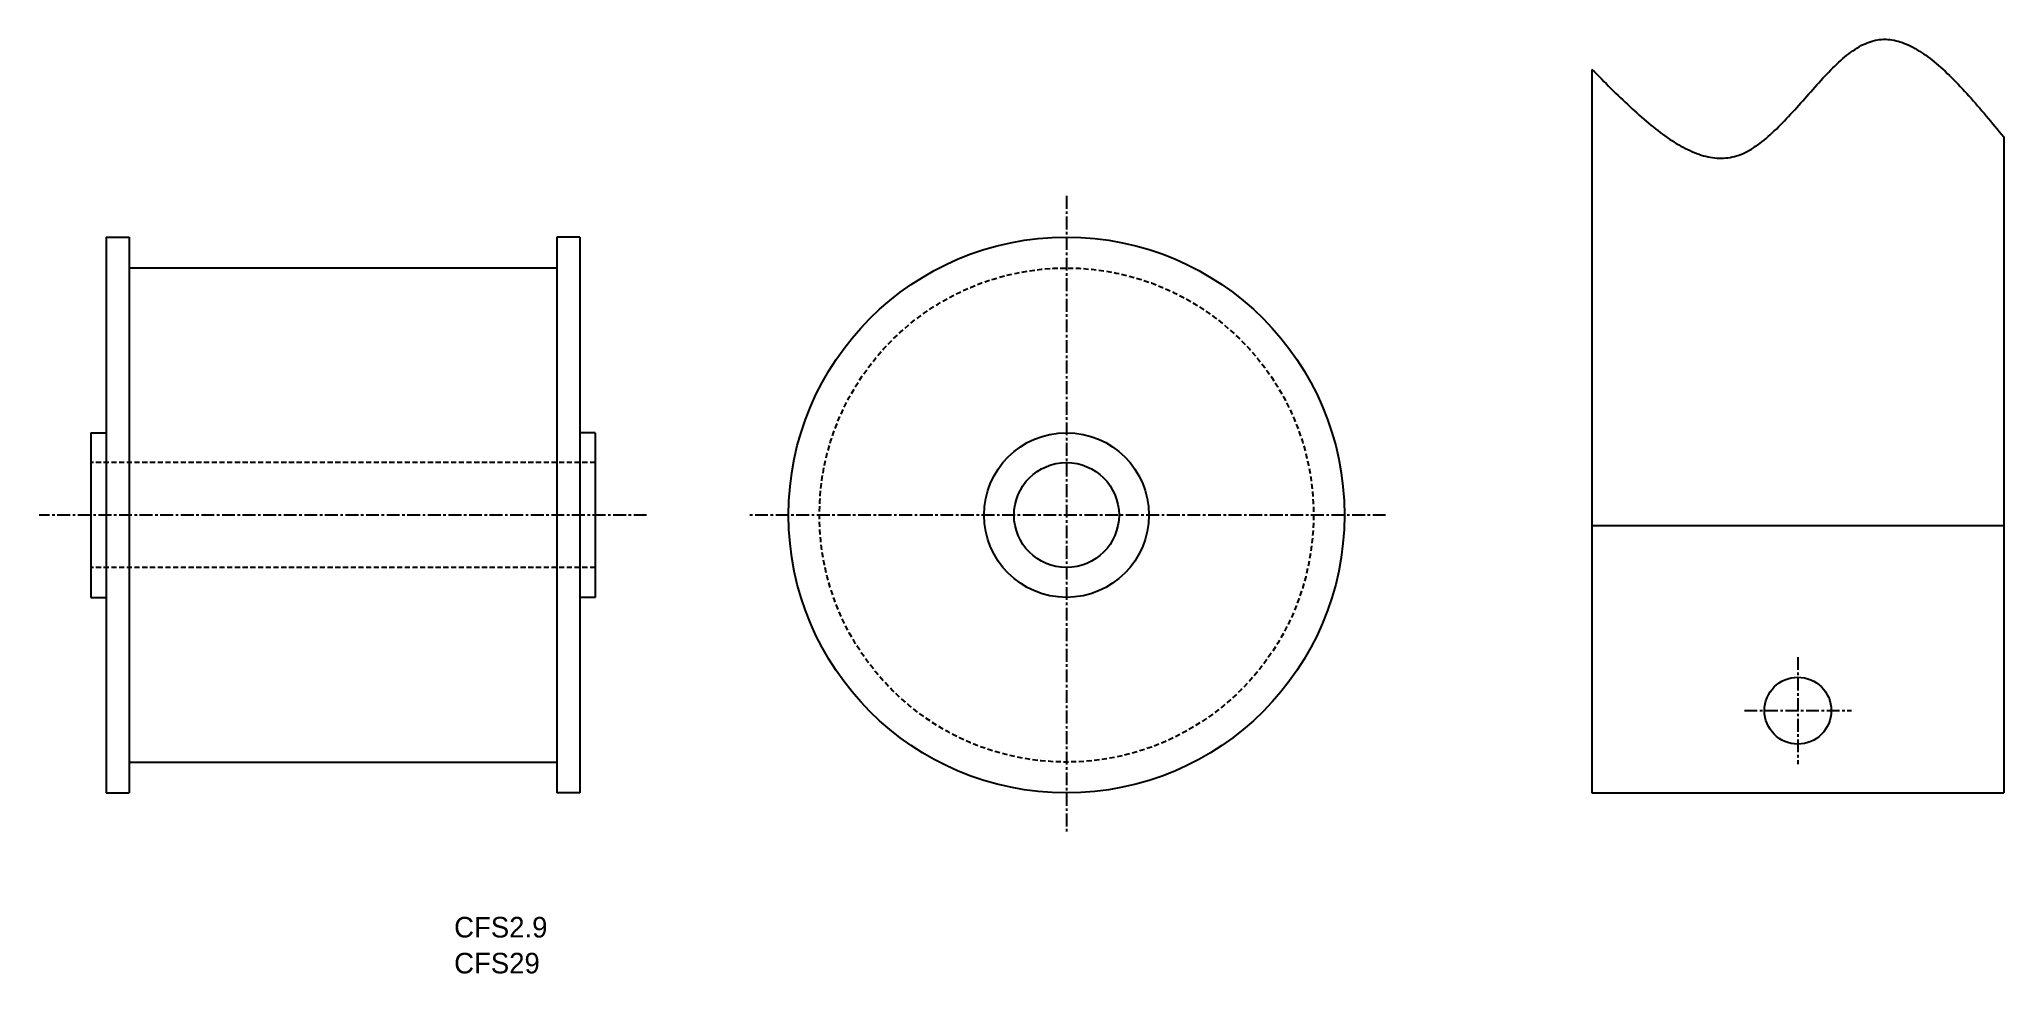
# Model space of a CAD drawing. Extents: x 56 to 247, y 87 to 178.
import ezdxf

# ---------------------------------------------------------------- set-up
doc = ezdxf.new("R2010")
doc.units = 0
doc.linetypes.add('CENTER', pattern=[2, 1.25, -0.25, 0.25, -0.25])
doc.linetypes.add('DASHED', pattern=[0.75, 0.5, -0.25])
doc.layers.get('0').update_dxf_attribs({"linetype": 'CONTINUOUS'})
doc.layers.add('CENTER', color=1, linetype='CENTER')

msp = doc.modelspace()

# ---------------------------------------------------------------- linework, layer by layer
at = {"color": 7, "linetype": 'CONTINUOUS'}
for p, q in [((206.94, 174.83), (206.94, 104.54)), ((246.94, 168.28), (246.94, 104.54)), ((62.6, 158.54), (62.6, 104.54)), ((62.6, 158.54), (64.82, 158.54)), ((64.82, 158.54), (64.82, 104.54)), ((108.6, 158.54), (106.38, 158.54)), ((106.38, 158.54), (106.38, 104.54)), ((108.6, 158.54), (108.6, 104.54)), ((64.82, 155.54), (106.38, 155.54)), ((61.1, 139.54), (61.1, 123.54)), ((61.1, 139.54), (62.6, 139.54)), ((110.1, 139.54), (108.6, 139.54)), ((110.1, 139.54), (110.1, 123.54)), ((206.94, 130.54), (246.94, 130.54)), ((61.1, 123.54), (62.6, 123.54)), ((110.1, 123.54), (108.6, 123.54)), ((64.82, 107.54), (106.38, 107.54)), ((62.6, 104.54), (64.82, 104.54)), ((108.6, 104.54), (106.38, 104.54)), ((206.94, 104.54), (246.94, 104.54))]:
    msp.add_line(p, q, dxfattribs=at)
at = {"color": 3, "linetype": 'DASHED'}
for p, q in [((110.1, 136.64), (61.1, 136.64)), ((110.1, 126.44), (61.1, 126.44))]:
    msp.add_line(p, q, dxfattribs=at)
at = {"color": 7}
msp.add_polyline3d([(206.94, 174.83, 0), (207.17, 174.6, 0), (207.4, 174.37, 0), (207.63, 174.14, 0), (207.86, 173.91, 0), (208.09, 173.67, 0), (208.32, 173.45, 0), (208.55, 173.22, 0), (208.78, 172.99, 0), (209.01, 172.76, 0), (209.23, 172.54, 0), (209.47, 172.31, 0), (209.69, 172.09, 0), (209.92, 171.87, 0), (210.15, 171.65, 0), (210.38, 171.44, 0), (210.61, 171.23, 0), (210.84, 171.01, 0), (211.07, 170.8, 0), (211.29, 170.6, 0), (211.52, 170.39, 0), (211.75, 170.19, 0), (211.98, 170, 0), (212.21, 169.8, 0), (212.43, 169.61, 0), (212.66, 169.43, 0), (212.89, 169.24, 0), (213.11, 169.06, 0), (213.34, 168.89, 0), (213.56, 168.71, 0), (213.79, 168.55, 0), (214.01, 168.39, 0), (214.24, 168.23, 0), (214.46, 168.07, 0), (214.69, 167.93, 0), (214.91, 167.78, 0), (215.13, 167.65, 0), (215.36, 167.51, 0), (215.58, 167.39, 0), (215.8, 167.27, 0), (216.02, 167.15, 0), (216.25, 167.04, 0), (216.47, 166.94, 0), (216.69, 166.84, 0), (216.91, 166.75, 0), (217.13, 166.66, 0), (217.35, 166.59, 0), (217.56, 166.51, 0), (217.78, 166.45, 0), (218, 166.39, 0), (218.22, 166.35, 0), (218.43, 166.3, 0), (218.65, 166.27, 0), (218.87, 166.24, 0), (219.08, 166.22, 0), (219.29, 166.21, 0), (219.51, 166.21, 0), (219.72, 166.22, 0), (219.93, 166.23, 0), (220.15, 166.25, 0), (220.36, 166.29, 0), (220.57, 166.33, 0), (220.78, 166.38, 0), (220.99, 166.44, 0), (221.19, 166.51, 0), (221.4, 166.58, 0), (221.61, 166.67, 0), (221.82, 166.77, 0), (222.02, 166.87, 0), (222.23, 166.98, 0), (222.43, 167.1, 0), (222.64, 167.23, 0), (222.84, 167.36, 0), (223.04, 167.5, 0), (223.25, 167.65, 0), (223.45, 167.81, 0), (223.65, 167.97, 0), (223.85, 168.13, 0), (224.05, 168.31, 0), (224.25, 168.48, 0), (224.45, 168.67, 0), (224.65, 168.85, 0), (224.85, 169.04, 0), (225.05, 169.24, 0), (225.25, 169.44, 0), (225.45, 169.64, 0), (225.65, 169.84, 0), (225.84, 170.05, 0), (226.04, 170.26, 0), (226.24, 170.48, 0), (226.43, 170.69, 0), (226.63, 170.91, 0), (226.83, 171.13, 0), (227.02, 171.35, 0), (227.22, 171.57, 0), (227.41, 171.79, 0), (227.61, 172.01, 0), (227.8, 172.23, 0), (228, 172.45, 0), (228.19, 172.67, 0), (228.39, 172.89, 0), (228.58, 173.11, 0), (228.78, 173.33, 0), (228.97, 173.54, 0), (229.17, 173.75, 0), (229.36, 173.97, 0), (229.56, 174.17, 0), (229.75, 174.38, 0), (229.95, 174.58, 0), (230.14, 174.78, 0), (230.33, 174.97, 0), (230.53, 175.16, 0), (230.72, 175.35, 0), (230.92, 175.53, 0), (231.11, 175.71, 0), (231.31, 175.88, 0), (231.51, 176.05, 0), (231.7, 176.21, 0), (231.9, 176.36, 0), (232.09, 176.51, 0), (232.29, 176.65, 0), (232.49, 176.78, 0), (232.68, 176.91, 0), (232.88, 177.03, 0), (233.07, 177.14, 0), (233.27, 177.24, 0), (233.47, 177.33, 0), (233.67, 177.42, 0), (233.87, 177.49, 0), (234.07, 177.56, 0), (234.27, 177.62, 0), (234.47, 177.67, 0), (234.67, 177.7, 0), (234.87, 177.73, 0), (235.07, 177.75, 0), (235.27, 177.76, 0), (235.47, 177.76, 0), (235.67, 177.75, 0), (235.87, 177.73, 0), (236.08, 177.7, 0), (236.28, 177.67, 0), (236.48, 177.62, 0), (236.69, 177.57, 0), (236.89, 177.51, 0), (237.09, 177.44, 0), (237.3, 177.36, 0), (237.5, 177.28, 0), (237.71, 177.19, 0), (237.91, 177.09, 0), (238.12, 176.98, 0), (238.33, 176.87, 0), (238.53, 176.75, 0), (238.74, 176.62, 0), (238.95, 176.49, 0), (239.15, 176.35, 0), (239.36, 176.21, 0), (239.57, 176.05, 0), (239.78, 175.9, 0), (239.99, 175.73, 0), (240.19, 175.57, 0), (240.4, 175.39, 0), (240.61, 175.21, 0), (240.82, 175.03, 0), (241.03, 174.84, 0), (241.24, 174.65, 0), (241.45, 174.45, 0), (241.66, 174.25, 0), (241.87, 174.04, 0), (242.08, 173.83, 0), (242.29, 173.62, 0), (242.5, 173.4, 0), (242.71, 173.18, 0), (242.92, 172.96, 0), (243.13, 172.73, 0), (243.34, 172.5, 0), (243.55, 172.27, 0), (243.76, 172.03, 0), (243.97, 171.79, 0), (244.19, 171.55, 0), (244.4, 171.31, 0), (244.61, 171.06, 0), (244.82, 170.81, 0), (245.03, 170.57, 0), (245.24, 170.32, 0), (245.45, 170.07, 0), (245.67, 169.81, 0), (245.88, 169.56, 0), (246.09, 169.31, 0), (246.3, 169.05, 0), (246.51, 168.79, 0), (246.73, 168.54, 0), (246.94, 168.28, 0)], dxfattribs=at)
at = {"color": 7, "linetype": 'CONTINUOUS'}
for centre, radius in [((155.89, 131.54), 27), ((155.89, 131.54), 8), ((155.89, 131.54), 5.1), ((226.94, 112.54), 3.25)]:
    msp.add_circle(centre, radius, dxfattribs=at)
at = {"color": 3, "linetype": 'DASHED'}
msp.add_circle((155.89, 131.54), 24, dxfattribs=at)
at = {"layer": 'CENTER', "color": 1, "linetype": 'CENTER'}
for p, q in [((155.89, 162.54), (155.89, 100.54)), ((115.1, 131.54), (56.1, 131.54)), ((186.89, 131.54), (124.89, 131.54)), ((226.94, 117.74), (226.94, 107.34)), ((221.74, 112.54), (232.14, 112.54))]:
    msp.add_line(p, q, dxfattribs=at)

# ---------------------------------------------------------------- texts
for s, p in [('CFS2.9', (96.4, 90.5)), ('CFS29', (96.4, 87.01))]:
    msp.add_text(s, height=2).set_placement(p)

doc.saveas('drawing.dxf')
